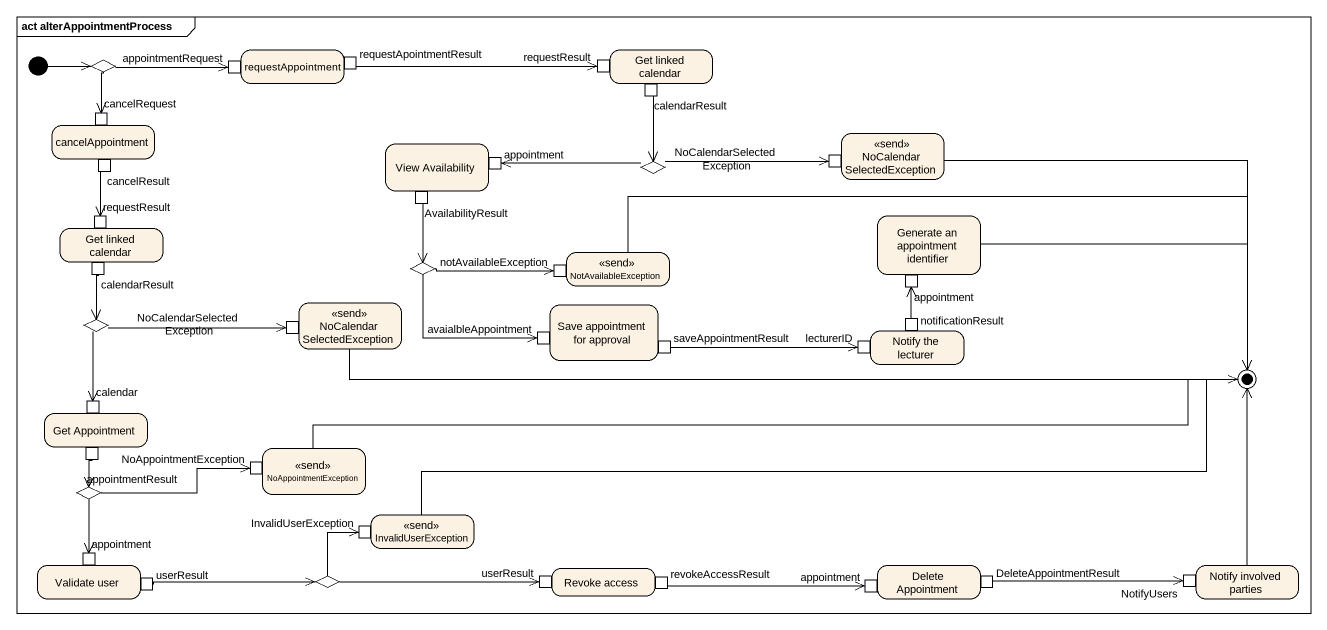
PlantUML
@startuml
mainframe act alterAppointmentProcess
hide empty description
state choice1 <<choice>>
state requestAppointment {
  state appointmentRequest <<inputPin>>
  state requestApointmentResult <<outputPin>>
}
state "Get linked calendar" as Get_linked_calendar {
  state requestResult <<inputPin>>
  state calendarResult <<outputPin>>
}
state cancelAppointment {
  state cancelRequest <<inputPin>>
  state cancelResult <<outputPin>>
}
state "View Availability" as View_Availability {
  state appointment <<inputPin>>
  state AvailabilityResult <<outputPin>>
}
state choice2 <<choice>>
state "NoCalendarSelectedException" as NoCalendarSelectedException_2 <<send>> {
  state NoCalendarSelectedException <<inputPin>>
}
state "Generate an appointment identifier" as Generate_an_appointment {
  state "appointment" as appointment_2 <<inputPin>>
}
state "Get linked calendar" as Get_linked_calendar_2 {
  state "requestResult" as requestResult_2 <<inputPin>>
  state "calendarResult" as calendarResult_2 <<outputPin>>
}
state choice3 <<choice>>
state NotAvailableException <<send>> {
  state notAvailableException <<inputPin>>
}
state "NoCalendarSelectedException" as NoCalendarSelectedException_3 <<send>> {
  state "NoCalendarSelectedException" as NoCalendarSelectedException_4 <<inputPin>>
}
state "Save appointment for approval" as Save_appointment_for {
  state avaialbleAppointment <<inputPin>>
  state saveAppointmentResult <<outputPin>>
}
state choice4 <<choice>>
state "Notify the lecturer" as Notify_the_lecturer {
  state lecturerID <<inputPin>>
  state notificationResult <<outputPin>>
}
state "Get Appointment" as Get_Appointment {
  state calendar <<inputPin>>
  state appointmentResult <<outputPin>>
}
state NoAppointmentException <<send>> {
  state "NoAppointmentException" as NoAppointmentException_2 <<inputPin>>
}
state choice5 <<choice>>
state "InvalidUserException" as InvalidUserException_2 <<send>> {
  state InvalidUserException <<inputPin>>
}
state "Validate user" as Validate_user {
  state "appointment" as appointment_3 <<inputPin>>
  state userResult <<outputPin>>
}
state choice6 <<choice>>
state "Revoke access" as Revoke_access {
  state "userResult" as userResult_2 <<inputPin>>
  state revokeAccessResult <<outputPin>>
}
state "Delete Appointment" as Delete_Appointment {
  state "appointment" as appointment_4 <<inputPin>>
  state DeleteAppointmentResult <<outputPin>>
}
state "Notify involved parties" as Notify_involved_parties {
  state NotifyUsers <<inputPin>>
}
[*] -right-> choice1
choice1 -right-> appointmentRequest
choice1 --> cancelRequest
requestApointmentResult -right-> requestResult
calendarResult --> choice2
cancelResult --> requestResult_2
choice2 -left-> appointment
choice2 -right-> NoCalendarSelectedException
AvailabilityResult --> choice3
calendarResult_2 --> choice4
choice3 -right-> notAvailableException
choice3 -right-> avaialbleAppointment
choice4 -right-> NoCalendarSelectedException_4
choice4 --> calendar
saveAppointmentResult -right-> lecturerID
notificationResult -up-> appointment_2
appointmentResult --> choice5
choice5 -right-> NoAppointmentException_2
choice5 --> appointment_3
userResult -right-> choice6
choice6 -up-> InvalidUserException
choice6 -right-> userResult_2
revokeAccessResult -right-> appointment_4
DeleteAppointmentResult -right-> NotifyUsers
NoCalendarSelectedException_2 --> [*]
Generate_an_appointment -right-> [*]
NotAvailableException -right-> [*]
NoCalendarSelectedException_3 -right-> [*]
NoAppointmentException -right-> [*]
InvalidUserException_2 -right-> [*]
Notify_involved_parties -up-> [*]
@enduml
